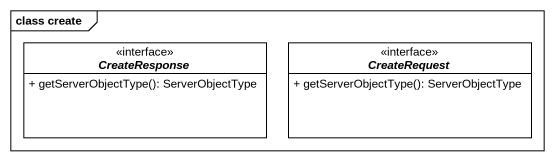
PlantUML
@startuml
mainframe class create
hide circle
hide empty members
skinparam classAttributeIconSize 0
interface CreateResponse <<interface>> {
  + getServerObjectType(): ServerObjectType
}
interface CreateRequest <<interface>> {
  + getServerObjectType(): ServerObjectType
}
@enduml
